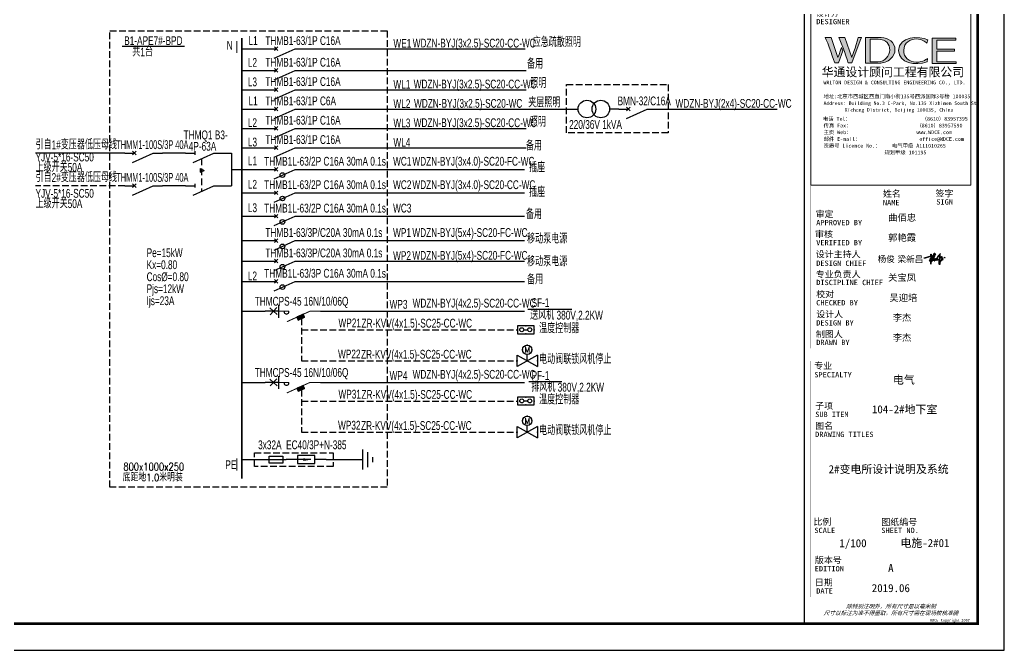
# Model space of a CAD drawing. Extents: x 115799 to 952918, y -190076 to 200966.
# Drawn here: x 359174 to 396078, y 158966 to 182620 of the extents above; entities that cross this region are included whole.
import ezdxf
from ezdxf.enums import TextEntityAlignment as Align
from ezdxf.xclip import XClip

# ---------------------------------------------------------------- set-up
doc = ezdxf.new("R2010")
doc.units = 0
doc.header["$LTSCALE"] = 1000
doc.header["$MEASUREMENT"] = 0
doc.header["$XCLIPFRAME"] = 0
for name, pattern in [('CONTINOUS', [0]), ('DASH', [0.35, 0.25, -0.1]), ('HIDDEN', [0.375, 0.25, -0.125])]:
    doc.linetypes.add(name, pattern=pattern)
for name, color, linetype in [('00-图签签名_10', 10, 'Continuous'), ('DOTLN', 2, 'Continuous'), ('DQ', 254, 'CONTINOUS'), ('ELEMENT', 3, 'Continuous'), ('EQUIP-动力', 80, 'Continuous'), ('SHEET_TEXT', 7, 'Continuous'), ('SIG_TEXT', 7, 'Continuous'), ('TEL_TEXT', 7, 'Continuous'), ('WIRE-照明', 1, 'Continuous'), ('建-图框', 254, 'Continuous')]:
    doc.layers.add(name, color=color, linetype=linetype)
doc.styles.add('_COMPLEX', font='ros.shx', dxfattribs={"width": 0.7, "bigfont": 'jd.shx'})
doc.styles.add('_TCH_LABEL', font='COMPLEX', dxfattribs={"bigfont": 'GBCBIG'})
doc.styles.add('_TEL_DIM', font='SIMPLEX.shx', dxfattribs={"width": 0.8, "height": 3.5, "bigfont": 'jd.shx'})
doc.styles.add('A0-建筑图签$0$hwxh', font='STXIHEI.TTF')
doc.styles.add('B', font='ros.shx', dxfattribs={"width": 0.8, "bigfont": 'jd.shx'})
doc.styles.add('DIM_FONT', font='SIMPLEX', dxfattribs={"width": 0.7, "bigfont": 'GBCBIG'})
doc.styles.add('JD', font='romans.shx', dxfattribs={"width": 0.8, "bigfont": 'jd.shx'})
doc.styles.get("Standard").update_dxf_attribs({"font": 'gbenor.shx', "bigfont": 'gbcbig.shx'})
doc.styles.add('华文细黑', font='STXIHEI.TTF', dxfattribs={"height": 10})
doc.styles.add('图签信息$0$hwxh', font='STXIHEI.TTF')
doc.styles.add('图签信息$0$华文细黑', font='STXIHEI.TTF', dxfattribs={"height": 10})
pattern_1 = [(45, (-849.99, -261.96), (-112.253, 112.253), [])]

# ---------------------------------------------------------------- blocks, each defined once
blk = doc.blocks.new('M_M8')
for p, q in [((-0.25, -0.2), (0, -0.75)), ((0.05, -0.25), (-0.05, -0.25))]:
    blk.add_line(p, q)
for points in [[(0, 0), (0, -0.25)], [(0, -0.75), (0, -1)]]:
    blk.add_lwpolyline(points)
at = {"style": 'DIM_FONT', "width": 0.8, "flags": 9}
blk.add_attdef('S', (0.25, -0.5), '', height=0.2, dxfattribs=at)
blk = doc.blocks.new('M_M19DXM')
for p, q in [((-0.25, -0.2), (0, -0.75)), ((-0.047, -0.203), (0.047, -0.297)), ((-0.047, -0.297), (0.047, -0.203))]:
    blk.add_line(p, q)
for points in [[(0, 0), (0, -0.25)], [(0, -0.75), (0, -1)]]:
    blk.add_lwpolyline(points)
blk.add_circle((-0.151, -0.417), 0.0615)
at = {"style": 'DIM_FONT', "width": 0.8, "flags": 9}
blk.add_attdef('S', (0.25, -0.5), '', height=0.2, dxfattribs=at)
blk = doc.blocks.new('M_M7')
for p, q in [((-0.25, -0.2), (0, -0.75)), ((-0.047, -0.297), (0.047, -0.203)), ((-0.047, -0.203), (0.047, -0.297))]:
    blk.add_line(p, q)
for points in [[(0, 0), (0, -0.25)], [(0, -0.75), (0, -1)]]:
    blk.add_lwpolyline(points)
at = {"width": 0.8, "flags": 9}
blk.add_attdef('S', (0.25, -0.5), '', height=0.2, dxfattribs=at)
blk = doc.blocks.new('M_M20')
blk.add_lwpolyline([(0, 0), (0, -0.167)])
for centre in [(0, -0.4), (0, -0.767)]:
    blk.add_circle(centre, 0.233)
at = {"width": 0.8, "flags": 9}
blk.add_attdef('S', (0.25, -0.5), '', height=0.2, dxfattribs=at)
blk = doc.blocks.new('$element$00000577')
at = {"const_width": 0.0233}
for points in [[(0, 0), (0, -0.25)], [(-0.25, -0.2), (0, -0.75), (0, -1)]]:
    blk.add_lwpolyline(points, dxfattribs=at)
blk.add_arc((-0.008, -0.192), 0.0589, 81.8699, 278.1301)
at = {"flags": 9}
blk.add_attdef('S', (0, 0), '', height=0.00000667, dxfattribs=at)
blk = doc.blocks.new('A$C06496FC3')
h = blk.add_hatch()
h.set_pattern_fill('ANSI31', color=256, scale=10, style=0)
h.set_pattern_definition([(45, (-201584.4355, -30791.5509), (-0.707106781, 0.707106781), [])])
h.paths.add_polyline_path([(-567, -212), (-614, -109), (-841, -212), (-794, -315)])
blk.add_lwpolyline([(-794, -315), (-567, -212), (-614, -109), (-841, -212)], close=True)
at = {"layer": 'DQ'}
for p, q in [((-1500, 0), (-1979, 0)), ((-1810, 115), (-1545, -119)), ((-1555, 133), (-1796, -124)), ((-1500, 225), (-1500, -234))]:
    blk.add_line(p, q, dxfattribs=at)
at = {"layer": 'ELEMENT', "xscale": 1500, "yscale": 1500, "zscale": 1500, "rotation": 90}
blk.add_blockref('$element$00000577', (-1500, 0), dxfattribs=at)
blk = doc.blocks.new('$equip$00001319')
for p, q in [((0.625, 0.292), (-0.625, 0.292)), ((-0.625, 0.292), (-0.625, -0.292)), ((-0.15, 0.008), (0.15, 0.008)), ((0.625, -0.292), (0.625, 0.292)), ((-0.625, -0.292), (0.625, -0.292))]:
    blk.add_line(p, q)
for centre in [(-0.3, 0.008), (0.3, 0.008)]:
    blk.add_circle(centre, 0.15)
for p in [(-0.625, 0), (0, 0.292), (0.625, 0), (0, -0.292)]:
    blk.add_point(p)
at = {"style": '_TCH_LABEL', "flags": 9}
blk.add_attdef('A', (0, 0.008), '', height=0.00002, dxfattribs=at)
blk = doc.blocks.new('M_M24')
for p, q in [((-0.25, -0.375), (0.25, -0.375)), ((-0.1875, -0.5), (0.1875, -0.5)), ((-0.0625, -0.625), (0.0625, -0.625))]:
    blk.add_line(p, q)
blk.add_lwpolyline([(0, 0), (0, -0.375)])
at = {"width": 0.8, "flags": 9}
blk.add_attdef('S', (0.25, -0.5), '', height=0.2, dxfattribs=at)
blk = doc.blocks.new('M_M17')
for p, q in [((-0.1, -0.717), (-0.1, -0.283)), ((-0.1, -0.283), (0.1, -0.283)), ((0, -0.383), (0, -0.717)), ((0.1, -0.283), (0.1, -0.717)), ((0.1, -0.717), (-0.1, -0.717))]:
    blk.add_line(p, q)
for points in [[(0, 0), (0, -0.283)], [(0, -0.717), (0, -1)]]:
    blk.add_lwpolyline(points)
for points in [[(-0.033, -0.567), (0.033, -0.567), (0, -0.367), (0.033, -0.567)], [(0.033, -0.567), (0, -0.367), (-0.033, -0.567), (0.033, -0.567)], [(0, -0.367), (-0.033, -0.567), (0.033, -0.567), (0, -0.367)]]:
    blk.add_solid(points)
at = {"width": 0.8, "flags": 9}
blk.add_attdef('S', (0.25, -0.5), '', height=0.2, dxfattribs=at)
blk = doc.blocks.new('$equip$00002601')
for p, q in [((-0.55, -0.9), (-0.55, -0.3)), ((-0.55, -0.3), (0.55, -0.9)), ((0.55, -0.3), (-0.55, -0.9)), ((0, -0.6), (0, -0.25)), ((0.55, -0.3), (0.55, -0.9))]:
    blk.add_line(p, q)
blk.add_circle((0, 0), 0.25)
for p in [(-0.25, 0), (0, 0.25), (0.25, 0), (-0.55, -0.6), (0.55, -0.6)]:
    blk.add_point(p)
at = {"color": 7, "style": '_TEL_DIM'}
blk.add_attdef('$TEXT$', text='', height=0.3, dxfattribs=at).set_placement((0, 0), align=Align.MIDDLE_CENTER)
at = {"color": 7, "style": '_TEL_DIM', "flags": 1}
blk.add_attdef('A', text='', height=0.00002, dxfattribs=at).set_placement((0, 0), align=Align.MIDDLE_CENTER)
blk = doc.blocks.new('图签信息$0$WDCE Copyright200X')
at = {"const_width": 0.016}
blk.add_lwpolyline([(-10.6, 1.26, 1), (-11.4, 1.26, 1)], format="xyb", close=True, dxfattribs=at)
at = {"style": '图签信息$0$华文细黑'}
for s, p in [('WDCE ', (-11.46, 0.5)), ('     Copyright ', (-3.51, 0.5))]:
    blk.add_text(s, height=1, dxfattribs=at).set_placement(p, align=Align.BOTTOM_RIGHT)
blk.add_text('c', height=0.6, dxfattribs=at).set_placement((-11.04, 1.35), align=Align.MIDDLE_CENTER)
blk.add_attdef('200X', text='', height=1, dxfattribs=at).set_placement((-0.45, 0.5), align=Align.BOTTOM_RIGHT)
blk = doc.blocks.new('图签信息$0$logo2')
h = blk.add_hatch(color=7)
h.paths.add_polyline_path([(19.02, -7.36), (15.84, -7.36), (15.84, -3.97), (18.97, -3.97), (18.97, -4.24), (16.46, -4.24), (16.46, -5.45), (18.81, -5.45), (18.81, -5.69), (16.47, -5.69), (16.47, -7.12), (19.02, -7.12)])
edge = h.paths.add_edge_path()
edge.add_spline(control_points=[(15.26, -4.21), (15.26, -4.21), (15.13, -4.65), (15.13, -4.65), (15.13, -4.65), (14.62, -4.1), (13.73, -4.1), (13.04, -4.1), (12.07, -4.54), (12.08, -5.62), (12.08, -6.49), (12.77, -7.16), (13.73, -7.17), (14.66, -7.17), (15.23, -6.68), (15.23, -6.68), (15.23, -6.68), (15.16, -7.11), (15.16, -7.11), (13.63, -7.7), (11.42, -7.29), (11.41, -5.64), (11.4, -3.72), (14.16, -3.66), (15.26, -4.21)], knot_values=[0, 0, 0, 0, 1, 1, 1, 2, 2, 2, 3, 3, 3, 4, 4, 4, 5, 5, 5, 6, 6, 6, 7, 7, 7, 8, 8, 8, 8], degree=3, periodic=0)
edge = h.paths.add_edge_path(flags=16)
edge.add_spline(control_points=[(10.23, -5.57), (10.23, -5.16), (10.12, -4.83), (9.9, -4.58), (9.63, -4.27), (9.23, -4.12), (8.69, -4.12), (8.69, -4.12), (7.64, -4.12), (7.64, -4.12), (7.64, -4.12), (7.64, -7.1), (7.64, -7.1), (7.64, -7.1), (8.66, -7.1), (8.66, -7.1), (9.13, -7.1), (9.52, -6.93), (9.82, -6.6), (10.09, -6.31), (10.23, -5.96), (10.23, -5.57)], knot_values=[0, 0, 0, 0, 1, 1, 1, 2, 2, 2, 3, 3, 3, 4, 4, 4, 5, 5, 5, 6, 6, 6, 7, 7, 7, 7], degree=3, periodic=0)
edge = h.paths.add_edge_path()
edge.add_spline(control_points=[(10.92, -5.51), (10.92, -5.96), (10.72, -6.37), (10.34, -6.72), (9.92, -7.1), (9.41, -7.29), (8.82, -7.29), (8.82, -7.29), (7.03, -7.29), (7.03, -7.29), (7.03, -7.29), (7.03, -3.92), (7.03, -3.92), (7.03, -3.92), (9.1, -3.92), (9.1, -3.92), (9.59, -3.92), (10.01, -4.06), (10.36, -4.34), (10.73, -4.64), (10.92, -5.03), (10.92, -5.51)], knot_values=[0, 0, 0, 0, 1, 1, 1, 2, 2, 2, 3, 3, 3, 4, 4, 4, 5, 5, 5, 6, 6, 6, 7, 7, 7, 7], degree=3, periodic=0)
at = {"lineweight": 0}
blk.add_lwpolyline([(19.02, -7.36), (15.84, -7.36), (15.84, -3.97), (18.97, -3.97), (18.97, -4.24), (16.46, -4.24), (16.46, -5.45), (18.81, -5.45), (18.81, -5.69), (16.47, -5.69), (16.47, -7.12), (19.02, -7.12), (19.02, -7.36)], dxfattribs=at)
for points, knots in [([(15.26, -4.21), (15.26, -4.21), (15.13, -4.65), (15.13, -4.65), (15.13, -4.65), (14.62, -4.1), (13.73, -4.1), (13.04, -4.1), (12.07, -4.54), (12.08, -5.62), (12.08, -6.49), (12.77, -7.16), (13.73, -7.17), (14.66, -7.17), (15.23, -6.68), (15.23, -6.68), (15.23, -6.68), (15.16, -7.11), (15.16, -7.11), (13.63, -7.7), (11.42, -7.29), (11.41, -5.64), (11.4, -3.72), (14.16, -3.66), (15.26, -4.21)], [0, 0, 0, 0, 1, 1, 1, 2, 2, 2, 3, 3, 3, 4, 4, 4, 5, 5, 5, 6, 6, 6, 7, 7, 7, 8, 8, 8, 8]), ([(10.92, -5.51), (10.92, -5.96), (10.72, -6.37), (10.34, -6.72), (9.92, -7.1), (9.41, -7.29), (8.82, -7.29), (8.82, -7.29), (7.03, -7.29), (7.03, -7.29), (7.03, -7.29), (7.03, -3.92), (7.03, -3.92), (7.03, -3.92), (9.1, -3.92), (9.1, -3.92), (9.59, -3.92), (10.01, -4.06), (10.36, -4.34), (10.73, -4.64), (10.92, -5.03), (10.92, -5.51)], [0, 0, 0, 0, 1, 1, 1, 2, 2, 2, 3, 3, 3, 4, 4, 4, 5, 5, 5, 6, 6, 6, 7, 7, 7, 7]), ([(10.23, -5.57), (10.23, -5.16), (10.12, -4.83), (9.9, -4.58), (9.63, -4.27), (9.23, -4.12), (8.69, -4.12), (8.69, -4.12), (7.64, -4.12), (7.64, -4.12), (7.64, -4.12), (7.64, -7.1), (7.64, -7.1), (7.64, -7.1), (8.66, -7.1), (8.66, -7.1), (9.13, -7.1), (9.52, -6.93), (9.82, -6.6), (10.09, -6.31), (10.23, -5.96), (10.23, -5.57)], [0, 0, 0, 0, 1, 1, 1, 2, 2, 2, 3, 3, 3, 4, 4, 4, 5, 5, 5, 6, 6, 6, 7, 7, 7, 7])]:
    blk.add_open_spline(points, degree=3, knots=knots, dxfattribs=at)
blk = doc.blocks.new('图签信息$0$logo1')
h = blk.add_hatch(color=8)
edge = h.paths.add_edge_path()
edge.add_spline(control_points=[(3.86, -5.21), (3.63, -5.88), (3.39, -6.56), (3.39, -6.56), (3.39, -6.56), (2.5, -3.91), (2.5, -3.91), (2.5, -3.91), (1.8, -3.91), (1.69, -3.91), (2.02, -4.39), (2.95, -7.27), (2.95, -7.27), (2.95, -7.27), (3.44, -7.27), (3.44, -7.27), (3.44, -7.27), (4.03, -5.66), (4.03, -5.66), (4.03, -5.66), (3.86, -5.21), (3.86, -5.21)], knot_values=[0, 0, 0, 0, 1, 1, 1, 2, 2, 2, 3, 3, 3, 4, 4, 4, 5, 5, 5, 6, 6, 6, 7, 7, 7, 7], degree=3, periodic=0)
h = blk.add_hatch(color=7)
edge = h.paths.add_edge_path()
edge.add_spline(control_points=[(6.04, -3.91), (6.09, -4.1), (5.2, -6.56), (5.2, -6.56), (5.2, -6.56), (4.3, -3.91), (4.3, -3.91), (4.3, -3.91), (3.6, -3.91), (3.49, -3.91), (3.82, -4.39), (4.75, -7.27), (4.75, -7.27), (4.75, -7.27), (5.24, -7.27), (5.24, -7.27), (5.24, -7.27), (6.33, -4.3), (6.33, -4.3), (6.33, -4.3), (6.48, -3.91), (6.48, -3.91), (6.48, -3.91), (6.21, -3.91), (6.04, -3.91)], knot_values=[0, 0, 0, 0, 1, 1, 1, 2, 2, 2, 3, 3, 3, 4, 4, 4, 5, 5, 5, 6, 6, 6, 7, 7, 7, 8, 8, 8, 8], degree=3, periodic=0)
at = {"color": 8, "lineweight": 0}
blk.add_open_spline([(3.86, -5.21), (3.63, -5.88), (3.39, -6.56), (3.39, -6.56), (3.39, -6.56), (2.5, -3.91), (2.5, -3.91), (2.5, -3.91), (1.8, -3.91), (1.69, -3.91), (2.02, -4.39), (2.95, -7.27), (2.95, -7.27), (2.95, -7.27), (3.44, -7.27), (3.44, -7.27), (3.44, -7.27), (4.03, -5.66), (4.03, -5.66), (4.03, -5.66), (3.86, -5.21), (3.86, -5.21)], degree=3, knots=[0, 0, 0, 0, 1, 1, 1, 2, 2, 2, 3, 3, 3, 4, 4, 4, 5, 5, 5, 6, 6, 6, 7, 7, 7, 7], dxfattribs=at)
at = {"lineweight": 0}
blk.add_open_spline([(6.04, -3.91), (6.09, -4.1), (5.2, -6.56), (5.2, -6.56), (5.2, -6.56), (4.3, -3.91), (4.3, -3.91), (4.3, -3.91), (3.6, -3.91), (3.49, -3.91), (3.82, -4.39), (4.75, -7.27), (4.75, -7.27), (4.75, -7.27), (5.24, -7.27), (5.24, -7.27), (5.24, -7.27), (6.33, -4.3), (6.33, -4.3), (6.33, -4.3), (6.48, -3.91), (6.48, -3.91), (6.48, -3.91), (6.21, -3.91), (6.04, -3.91)], degree=3, knots=[0, 0, 0, 0, 1, 1, 1, 2, 2, 2, 3, 3, 3, 4, 4, 4, 5, 5, 5, 6, 6, 6, 7, 7, 7, 8, 8, 8, 8], dxfattribs=at)
blk.add_blockref('图签信息$0$logo2', (0, 0))
blk = doc.blocks.new('图签信息$0$时间-logo')
at = {"layer": 'Defpoints', "lineweight": 0}
blk.add_lwpolyline([(0, -23.46), (-21.17, -23.46), (-21.17, 0), (0, 0), (0, -23.46)], dxfattribs=at)
blk.add_blockref('图签信息$0$logo1', (-20.97, 0))
at = {"style": '图签信息$0$hwxh'}
for s, height, p in [('华通设计顾问工程有限公司 ', 1.15, (-19.73, -9.05)), ('WALTON DESIGN & CONSULTING ENGINEERING CO., LTD.', 0.5, (-19.5, -10.1)), ('地址:北京市西城区西直门南小街135号西派国际3号楼 100035', 0.5, (-19.48, -11.94)), ('Address: Building No.3 C-Park, No.135 Xizhimen South Street, ', 0.47, (-19.48, -12.83)), ('Xicheng District, Beijing 100035, China ', 0.47, (-16.69, -13.72)), ('电话 Tel：                        （8610）83957395 ', 0.5, (-19.56, -14.91)), ('传真 Fax：                      （8610）83957590 ', 0.5, (-19.48, -15.8)), ('主页 Web：                      www.WDCE.com ', 0.5, (-19.48, -16.69)), ('资质号 Licence No.：    电气甲级 A111010265 ', 0.5, (-19.48, -18.47)), ('邮件 E-mail：                    office@WDCE.com ', 0.5, (-19.48, -17.58)), ('   规划甲级 101195', 0.5, (-12.6, -19.36))]:
    blk.add_text(s, height=height, dxfattribs=at).set_placement(p)
blk = doc.blocks.new('图签信息')
at = {"const_width": 0.5}
for points in [[(-65, 574), (-65, 500.5), (0, 500.5), (0, 574)], [(-65, 0), (0, 0), (0, 500.5), (-65, 500.5)]]:
    blk.add_lwpolyline(points, close=True, dxfattribs=at)
at = {"const_width": 0.05}
for points in [[(-65, 566.5), (0, 566.5)], [(-39.14, 566.5), (-39.14, 500.5)], [(-19.1, 566.5), (-19.1, 500.5)], [(-65, 560.5), (0, 560.5)], [(-65, 554.5), (0, 554.5)], [(-65, 548.5), (0, 548.5)], [(-65, 542.5), (0, 542.5)], [(-65, 536.5), (0, 536.5)], [(-65, 530.5), (0, 530.5)], [(-65, 524.5), (0, 524.5)], [(-65, 518.5), (0, 518.5)], [(-65, 512.5), (0, 512.5)], [(-65, 512.5), (0, 512.5)], [(-65, 506.5), (0, 506.5)], [(-65, 500.5), (0, 500.5)], [(-62.5, 450.87), (-2.5, 450.87)], [(-62.5, 440.87), (-2.5, 440.87)], [(-2.5, 407.85), (-2.5, 436.12), (-62.5, 436.12), (-62.5, 407.85)], [(-62.5, 407.85), (-2.5, 407.85)], [(-62.5, 404.92), (-62.5, 227.83)], [(-62.5, 404.92), (-2.5, 404.92)], [(-62.5, 227.83), (-2.5, 227.83), (-2.5, 404.92)], [(-57.5, 338.36), (-7.5, 338.36)], [(-57.5, 288.83), (-7.5, 288.83)], [(-57.5, 234.85), (-7.5, 234.85)], [(-62.5, 227.83), (-2.5, 227.83)], [(-62.5, 217.74), (-2.5, 217.74)], [(-62.5, 103.26), (-2.5, 103.26), (-2.5, 163.26), (-62.5, 163.26), (-62.5, 103.26)], [(-37.5, 163.26), (-37.5, 103.26)], [(-20, 163.26), (-20, 103.26)], [(-62.5, 155.76), (-2.5, 155.76)], [(-62.5, 148.26), (-2.5, 148.26)], [(-62.5, 140.76), (-2.5, 140.76)], [(-62.5, 133.26), (-2.5, 133.26)], [(-62.5, 125.76), (-2.5, 125.76)], [(-62.5, 118.26), (-2.5, 118.26)], [(-62.5, 110.76), (-2.5, 110.76)], [(-62.5, 98.5), (-2.5, 98.5), (-2.5, 10), (-62.5, 10), (-62.5, 98.5)], [(-62.5, 83.5), (-2.5, 83.5)], [(-62.5, 76), (-2.5, 76)], [(-62.5, 40), (-2.5, 40)], [(-37.5, 40), (-37.5, 26)], [(-62.5, 26), (-2.5, 26)], [(-62.5, 18), (-2.5, 18)]]:
    blk.add_lwpolyline(points, dxfattribs=at)
at = {"ltscale": 0.001, "xscale": 2.834689937531525, "yscale": 2.834689937531525, "zscale": 2.834689937531525}
blk.add_blockref('图签信息$0$时间-logo', (-2.5, 404.92), dxfattribs=at)
blk.add_blockref('图签信息$0$WDCE Copyright200X', (-2.5, 0)).add_auto_attribs({'200X': '2007'})
at = {"style": '图签信息$0$华文细黑'}
for s, height, p in [('会签栏', 2.4, (-32.5, 573)), ('COUNTERSIGN', 2, (-32.5, 569.6))]:
    blk.add_text(s, height=height, dxfattribs=at).set_placement(p, align=Align.TOP_CENTER)
for s, height, p in [('签字', 2.4, (-37.22, 564.63)), ('日期', 2.4, (-17.79, 564.58)), ('SIGN', 2, (-30.32, 563.88)), ('DATE', 2, (-10.96, 563.7)), ('总图', 2.4, (-63, 559.5)), ('电气', 2.4, (-63, 553.5)), ('结构', 2.4, (-63, 547.5)), ('给排水', 2.4, (-63, 541.5)), ('暖通', 2.4, (-63, 535.5)), ('电气', 2.4, (-63, 529.5)), ('景观', 2.4, (-63, 523.5)), ('室内', 2.4, (-63, 517.5)), ('方案', 2.4, (-63, 511.5)), ('绿色', 2.4, (-63, 505.5)), ('项目名称', 2.4, (-60.5, 498)), ('PROJECT NAME', 2, (-60.5, 494.08)), ('设计号', 2.4, (-60.54, 457.48)), ('PROJECT NO.', 2, (-60.5, 453.97)), ('阶段', 2.4, (-60.5, 447.47)), ('STAGE', 2, (-60.5, 443.97)), ('委托方', 2, (-60.9, 434.86)), ('CLIENT', 2, (-60.9, 431.86)), ('设计方', 2, (-60.5, 403.83)), ('DESIGNER', 2, (-60.5, 400.83)), ('索引', 2.4, (-60.5, 224.14)), ('KEY PLAN', 2, (-60.5, 220.74)), ('姓名', 2.4, (-35.5, 162.47)), ('签字', 2.4, (-15.81, 162.57)), ('NAME', 2, (-35.5, 158.96)), ('SIGN', 2, (-15.5, 159.2)), ('审定', 2.4, (-60.73, 154.81)), ('APPROVED BY', 2, (-60.5, 151.44)), ('审核', 2.4, (-60.95, 147.29)), ('VERIFIED BY', 2, (-60.5, 143.91)), ('设计主持人', 2.4, (-60.68, 139.76)), ('DESIGN CHIEF', 2, (-60.5, 136.19)), ('专业负责人', 2.4, (-60.67, 132.26)), ('DISCIPLINE CHIEF', 2, (-60.5, 128.98)), ('校对', 2.4, (-60.5, 124.76)), ('CHECKED BY', 2, (-60.5, 121.37)), ('设计人', 2.4, (-60.5, 117.26)), ('DESIGN BY', 2, (-60.5, 113.83)), ('制图人', 2.4, (-60.61, 109.76)), ('DRAWN BY', 2, (-60.5, 106.5)), ('专业', 2.4, (-61.23, 97.93)), ('SPECIALTY', 2, (-61.23, 94.38)), ('子项', 2.4, (-60.88, 82.92)), ('SUB ITEM', 2, (-60.88, 79.5)), ('图名', 2.4, (-60.91, 75.41)), ('DRAWING TITLES', 2, (-60.91, 72)), ('比例', 2.4, (-61.56, 39.42)), ('图纸编号', 2.4, (-36.1, 39.32)), ('SCALE', 2, (-61.19, 36)), ('SHEET NO.', 2, (-36.1, 36)), ('版本号', 2.4, (-61, 25.03)), ('EDITION', 2, (-61.06, 21.61)), ('日期', 2.4, (-61, 16.68)), ('DATE', 2, (-60.5, 13.26))]:
    blk.add_text(s, height=height, dxfattribs=at).set_placement(p, align=Align.TOP_LEFT)
for s, p in [('SITE PLAN', (-40.06, 557.7)), ('ARCHITECTURE', (-40.06, 552.7)), ('STRUCTURE', (-40.06, 546.7)), ('WATER', (-40.06, 540.7)), ('VENTILATION', (-40.06, 534.7)), ('ELECTRIC', (-40.14, 528.89)), ('LANDSCAPE', (-40.14, 522.89)), ('INTERIORS', (-40.14, 516.89)), ('PLAN', (-40.14, 510.89)), ('GREEN', (-40.14, 504.89))]:
    blk.add_text(s, height=1.5, dxfattribs=at).set_placement(p, align=Align.TOP_RIGHT)
at = {"color": 4, "style": '图签信息$0$华文细黑', "width": 0.75}
for s, p in [('通州区台湖镇104、109地块', (-32.5, 480.78)), ('F3其他类多功能用地项目', (-32.5, 470.91))]:
    blk.add_text(s, height=4.5, dxfattribs=at).set_placement(p, align=Align.CENTER)
at = {"color": 4, "style": '图签信息$0$华文细黑'}
for s, p in [('A', (-32.53, 19.4)), ('2019.06', (-32.53, 11.84))]:
    blk.add_text(s, height=3, dxfattribs=at).set_placement(p, align=Align.CENTER)
at = {"style": '图签信息$0$华文细黑', "oblique": 20}
for s, p in [('除特别注明外，所有尺寸是以毫米制', (-32.5, 6.5)), ('尺寸以标注为准不得量取，所有尺寸需在现场校核准确', (-32.5, 4))]:
    blk.add_text(s, height=1.5, dxfattribs=at).set_placement(p, align=Align.MIDDLE_CENTER)
at = {"color": 4, "ltscale": 0.001, "char_height": 3, "width": 58.4895, "style": '图签信息$0$华文细黑'}
for s, insert, attachment_point in [('通17-03', (-40.06, 455.51), 4), ('施工图', (-40.06, 445.51), 4), ('北京光谷科技园\\P开发建设有限公司', (-32.9, 419.71), 5)]:
    blk.add_mtext(s, dxfattribs=dict(at, insert=insert, attachment_point=attachment_point))
blk = doc.blocks.new('yangjun')
h = blk.add_hatch()
h.set_pattern_fill('ANSI31', color=256, scale=100)
h.set_pattern_definition(pattern_1)
h.paths.add_polyline_path([(2.68, 3.74), (2.63, 3.84), (2.57, 3.9), (2.46, 3.9), (2.4, 3.83), (1.99, 3.05), (1.76, 2.59), (1.4, 1.91), (1.39, 1.86), (1.41, 1.85), (1.48, 1.89), (1.97, 2.45), (2.76, 3.6), (3.41, 4.85), (3.92, 5.96), (3.98, 5.92), (2.76, 3.6), (2.31, 2.8), (1.79, 2.04), (1.6, 1.87), (1.42, 1.69), (1.25, 1.54), (1.16, 1.42), (1.11, 1.41), (1.08, 1.43), (1.06, 1.47), (1.14, 1.63), (1.38, 2.07), (1.69, 2.66), (2.11, 3.49), (2.31, 4.03), (2.38, 4.21), (2.47, 4.23), (2.56, 4.21), (2.63, 4.14), (2.68, 4.05), (2.69, 3.91)])
h = blk.add_hatch()
h.set_pattern_fill('ANSI31', color=256, scale=100)
h.set_pattern_definition(pattern_1)
h.paths.add_polyline_path([(3.92, 5.96), (3.9, 6.01), (3.9, 6.12), (3.95, 6.16), (4.06, 6.14), (4.35, 5.84), (4.54, 5.67), (4.69, 5.58), (4.7, 5.56), (4.7, 5.5), (4.57, 5.09), (4.13, 4.41), (3.58, 3.44), (2.82, 1.77), (2.81, 1.73), (2.84, 1.72), (2.97, 1.8), (3.3, 2), (3.78, 2.18), (4.24, 2.33), (4.77, 2.45), (5.33, 2.49), (5.93, 2.48), (6.21, 2.45), (6.39, 2.44), (6.58, 2.45), (6.63, 2.43), (6.63, 2.38), (6.62, 2.31), (6.52, 2.25), (6.24, 2.16), (5.86, 2.08), (5.49, 2.06), (5.14, 2.07), (4.9, 2.15), (4.77, 2.28), (4.89, 2.2), (5.02, 2.16), (5.27, 2.15), (5.54, 2.15), (5.77, 2.19), (6.02, 2.26), (6.09, 2.3), (6.12, 2.31), (6.06, 2.34), (5.77, 2.36), (5.42, 2.36), (4.76, 2.32), (4.38, 2.26), (3.76, 2.05), (3.39, 1.9), (2.97, 1.65), (2.8, 1.53), (2.65, 1.39), (2.54, 1.26), (2.48, 1.25), (2.46, 1.29), (2.49, 1.42), (2.71, 1.73), (2.76, 1.8), (3.53, 3.54), (4.46, 5.15), (4.55, 5.5), (3.98, 5.92)])
h = blk.add_hatch()
h.set_pattern_fill('ANSI31', color=256, scale=100)
h.set_pattern_definition(pattern_1)
h.paths.add_polyline_path([(7.6, 5.72), (7.34, 5.45), (7.13, 5.23), (6.93, 4.95), (6.95, 4.93), (7, 4.93), (7.07, 4.94), (7.18, 4.99), (7.21, 4.99), (7.27, 5), (7.32, 4.97), (7.34, 4.89), (7.28, 3.89), (7.21, 2.88), (7.09, 1.56), (7.05, 0.93), (7.07, 0.12), (7.09, -0.08), (7.12, -0.08), (7.17, -0.02), (7.31, 0.31), (7.55, 1.05), (7.69, 1.64), (7.55, 1), (7.36, 0.24), (7.18, -0.49), (7.11, -0.52), (7.03, -0.51), (6.98, -0.43), (6.96, -0.29), (6.91, 0.49), (6.93, 1.39), (7.06, 2.85), (7.17, 4.11), (7.21, 4.79), (7.22, 4.86), (7.2, 4.9), (7.15, 4.92), (7.1, 4.91), (7.02, 4.89), (6.88, 4.82), (6.74, 4.73), (6.7, 4.75), (6.86, 5.02), (7.12, 5.43), (7.41, 5.76), (7.52, 5.79), (7.58, 5.79)])
h = blk.add_hatch()
h.set_pattern_fill('ANSI31', color=256, scale=100)
h.set_pattern_definition(pattern_1)
h.paths.add_polyline_path([(-1.92, 3.39), (-1.86, 3.39), (-1.77, 3.4), (-1.64, 3.4), (-1.57, 3.39), (-1.37, 3.42), (-1.1, 3.49), (-0.87, 3.55), (-0.63, 3.6), (-0.33, 3.7), (0.06, 3.84), (0.37, 3.94), (0.73, 4.06), (1.15, 4.18), (1.53, 4.29), (1.94, 4.39), (2.19, 4.44), (2.56, 4.5), (2.78, 4.53), (2.82, 4.53), (2.87, 4.54), (2.92, 4.53), (2.95, 4.5), (2.96, 4.48), (2.95, 4.45), (2.92, 4.43), (2.91, 4.42), (2.88, 4.42), (2.83, 4.42), (2.7, 4.42), (2.55, 4.41), (2.4, 4.39), (2.28, 4.37), (2.04, 4.32), (1.86, 4.28), (1.43, 4.16), (1.05, 4.04), (0.61, 3.91), (0.06, 3.73), (-0.27, 3.61), (-0.54, 3.52), (-0.88, 3.42), (-1.14, 3.36), (-1.35, 3.32), (-1.59, 3.27), (-1.79, 3.25), (-1.84, 3.25), (-1.87, 3.26), (-1.9, 3.28), (-1.94, 3.35), (-1.94, 3.38), (-1.94, 3.39)])
h = blk.add_hatch()
h.set_pattern_fill('ANSI31', color=256, scale=100)
h.set_pattern_definition(pattern_1)
h.paths.add_polyline_path([(2, 5.42), (2.03, 5.51), (2.06, 5.55), (2.11, 5.56), (2.14, 5.52), (2.18, 5.47), (2.19, 5.42), (2.2, 4.82), (2.22, 4.09), (2.21, 3.26), (2.14, 1.67), (2.07, -0.14), (2.04, -0.24), (2, -0.26), (1.97, -0.24), (1.96, -0.21), (1.95, -0.15), (2.03, 2.03), (2.11, 3.25), (2.09, 4.33)])
h = blk.add_hatch()
h.set_pattern_fill('ANSI31', color=256, scale=100)
h.set_pattern_definition(pattern_1)
h.paths.add_polyline_path([(2.8, 4.53), (2.62, 4.56), (2.49, 4.58), (2.35, 4.62), (2.22, 4.7), (2.1, 4.86), (2.04, 4.94), (2, 5.17), (2, 5.42), (1.99, 5.21), (1.98, 5.12), (2.02, 4.84), (2.06, 4.75), (2.18, 4.61), (2.34, 4.51), (2.56, 4.46)])
h = blk.add_hatch()
h.set_pattern_fill('ANSI31', color=256, scale=100)
h.set_pattern_definition(pattern_1)
h.paths.add_polyline_path([(4.77, 2.28), (4.61, 2.57), (4.39, 2.89), (4.21, 3.09), (4.17, 3.1), (4.16, 3.05), (4.06, 2.78), (4.02, 2.57), (3.99, 2.31), (3.98, 1.92), (3.99, 1.73), (4.03, 1.64), (4.05, 1.59), (4.11, 1.57), (4.15, 1.59), (4.19, 1.63), (4.57, 2.29), (4.38, 2.03), (4.23, 1.83), (4.13, 1.78), (4.1, 1.82), (4.11, 2.17), (4.15, 2.58), (4.23, 2.81), (4.28, 2.83), (4.38, 2.81), (4.55, 2.59)])
h = blk.add_hatch()
h.set_pattern_fill('ANSI31', color=256, scale=100)
h.set_pattern_definition(pattern_1)
h.paths.add_polyline_path([(4.63, 2.42), (4.76, 2.67), (4.91, 2.84), (4.94, 2.83), (4.96, 2.81), (4.96, 2.65), (4.93, 2.46), (4.86, 2.1), (4.85, 2.03), (4.85, 1.96), (4.87, 1.94), (4.91, 1.93), (4.98, 1.96), (5.06, 2.05), (5.16, 2.23), (5.73, 3.16), (6.18, 3.93), (5.64, 3.17), (5.15, 2.48), (5.06, 2.38), (5.05, 2.41), (5.08, 2.57), (5.1, 2.71), (5.09, 2.96), (5.06, 3.1), (5, 3.11), (4.95, 3.06), (4.75, 2.71)])
h = blk.add_hatch()
h.set_pattern_fill('ANSI31', color=256, scale=100)
h.set_pattern_definition(pattern_1)
h.paths.add_polyline_path([(6.18, 3.93), (6.74, 4.73), (6.7, 4.75)])
h = blk.add_hatch()
h.set_pattern_fill('ANSI31', color=256, scale=100)
h.set_pattern_definition(pattern_1)
h.paths.add_polyline_path([(8.21, 4.23), (8.31, 4.21), (8.37, 4.13), (8.41, 3.91), (8.46, 3.71), (8.62, 3.39), (8.92, 3.03), (9.05, 2.92), (9.08, 2.89), (9.09, 2.86), (9.08, 2.8), (8.89, 2.41), (8.65, 2.08), (8.31, 1.73), (8.17, 1.62), (8.11, 1.61), (8.05, 1.63), (8, 1.67), (7.97, 1.77), (8.03, 1.87), (8.06, 1.98), (8.06, 1.86), (8.1, 1.82), (8.13, 1.82), (8.53, 2.2), (8.78, 2.53), (8.91, 2.77), (8.9, 2.82), (8.87, 2.86), (8.53, 3.27), (8.38, 3.54), (8.25, 3.93), (8.19, 4.06), (8.17, 4.12), (8.18, 4.2)])
h = blk.add_hatch()
h.set_pattern_fill('ANSI31', color=256, scale=100)
h.set_pattern_definition(pattern_1)
h.paths.add_polyline_path([(8.27, 3.85), (8.18, 3.64), (8.09, 3.28), (8.18, 3.52), (8.3, 3.76)])
h = blk.add_hatch()
h.set_pattern_fill('ANSI31', color=256, scale=100)
h.set_pattern_definition(pattern_1)
h.paths.add_polyline_path([(8.17, 2.59), (8.4, 2.57), (8.54, 2.55), (8.75, 2.54), (8.94, 2.51), (9.08, 2.41), (9.22, 2.3), (9.21, 2.29), (9.1, 2.3), (8.95, 2.35), (8.59, 2.4), (8.32, 2.4), (8.21, 2.39), (8.18, 2.37), (8.13, 2.32), (8.15, 2.39), (8.16, 2.45), (8.13, 2.52), (8.13, 2.56), (8.16, 2.58)])
h = blk.add_hatch()
h.set_pattern_fill('ANSI31', color=256, scale=100)
h.set_pattern_definition(pattern_1)
h.paths.add_polyline_path([(9.93, 3.65), (10.03, 3.7), (10.14, 3.67), (10.19, 3.58), (10.35, 3.43), (10.28, 3.41), (10.14, 3.45), (9.97, 3.48), (9.91, 3.54)])
for points in [[(2.68, 3.74), (2.63, 3.84), (2.57, 3.9), (2.46, 3.9), (2.4, 3.83), (1.99, 3.05), (1.76, 2.59), (1.4, 1.91), (1.39, 1.86), (1.41, 1.85), (1.48, 1.89), (1.97, 2.45), (2.76, 3.6), (3.41, 4.85), (3.92, 5.96), (3.98, 5.92), (2.76, 3.6), (2.31, 2.8), (1.79, 2.04), (1.6, 1.87), (1.42, 1.69), (1.25, 1.54), (1.16, 1.42), (1.11, 1.41), (1.08, 1.43), (1.06, 1.47), (1.14, 1.63), (1.38, 2.07), (1.69, 2.66), (2.11, 3.49), (2.31, 4.03), (2.38, 4.21), (2.47, 4.23), (2.56, 4.21), (2.63, 4.14), (2.68, 4.05), (2.69, 3.91), (2.68, 3.74)], [(3.92, 5.96), (3.9, 6.01), (3.9, 6.12), (3.95, 6.16), (4.06, 6.14), (4.35, 5.84), (4.54, 5.67), (4.69, 5.58), (4.7, 5.56), (4.7, 5.5), (4.57, 5.09), (4.13, 4.41), (3.58, 3.44), (2.82, 1.77), (2.81, 1.73), (2.84, 1.72), (2.97, 1.8), (3.3, 2), (3.78, 2.18), (4.24, 2.33), (4.77, 2.45), (5.33, 2.49), (5.93, 2.48), (6.21, 2.45), (6.39, 2.44), (6.58, 2.45), (6.63, 2.43), (6.63, 2.38), (6.62, 2.31), (6.52, 2.25), (6.24, 2.16), (5.86, 2.08), (5.49, 2.06), (5.14, 2.07), (4.9, 2.15), (4.77, 2.28), (4.89, 2.2), (5.02, 2.16), (5.27, 2.15), (5.54, 2.15), (5.77, 2.19), (6.02, 2.26), (6.09, 2.3), (6.12, 2.31), (6.06, 2.34), (5.77, 2.36), (5.42, 2.36), (4.76, 2.32), (4.38, 2.26), (3.76, 2.05), (3.39, 1.9), (2.97, 1.65), (2.8, 1.53), (2.65, 1.39), (2.54, 1.26), (2.48, 1.25), (2.46, 1.29), (2.49, 1.42), (2.71, 1.73), (2.76, 1.8), (3.53, 3.54), (4.46, 5.15), (4.55, 5.5), (3.98, 5.92), (3.92, 5.96)], [(7.6, 5.72), (7.34, 5.45), (7.13, 5.23), (6.93, 4.95), (6.95, 4.93), (7, 4.93), (7.07, 4.94), (7.18, 4.99), (7.21, 4.99), (7.27, 5), (7.32, 4.97), (7.34, 4.89), (7.28, 3.89), (7.21, 2.88), (7.09, 1.56), (7.05, 0.93), (7.07, 0.12), (7.09, -0.08), (7.12, -0.08), (7.17, -0.02), (7.31, 0.31), (7.55, 1.05), (7.69, 1.64), (7.55, 1), (7.36, 0.24), (7.18, -0.49), (7.11, -0.52), (7.03, -0.51), (6.98, -0.43), (6.96, -0.29), (6.91, 0.49), (6.93, 1.39), (7.06, 2.85), (7.17, 4.11), (7.21, 4.79), (7.22, 4.86), (7.2, 4.9), (7.15, 4.92), (7.1, 4.91), (7.02, 4.89), (6.88, 4.82), (6.74, 4.73), (6.7, 4.75), (6.86, 5.02), (7.12, 5.43), (7.41, 5.76), (7.52, 5.79), (7.58, 5.79), (7.6, 5.72)], [(-1.92, 3.39), (-1.86, 3.39), (-1.77, 3.4), (-1.64, 3.4), (-1.57, 3.39), (-1.37, 3.42), (-1.1, 3.49), (-0.87, 3.55), (-0.63, 3.6), (-0.33, 3.7), (0.06, 3.84), (0.37, 3.94), (0.73, 4.06), (1.15, 4.18), (1.53, 4.29), (1.94, 4.39), (2.19, 4.44), (2.56, 4.5), (2.78, 4.53), (2.82, 4.53), (2.87, 4.54), (2.92, 4.53), (2.95, 4.5), (2.96, 4.48), (2.95, 4.45), (2.92, 4.43), (2.91, 4.42), (2.88, 4.42), (2.83, 4.42), (2.7, 4.42), (2.55, 4.41), (2.4, 4.39), (2.28, 4.37), (2.04, 4.32), (1.86, 4.28), (1.43, 4.16), (1.05, 4.04), (0.61, 3.91), (0.06, 3.73), (-0.27, 3.61), (-0.54, 3.52), (-0.88, 3.42), (-1.14, 3.36), (-1.35, 3.32), (-1.59, 3.27), (-1.79, 3.25), (-1.84, 3.25), (-1.87, 3.26), (-1.9, 3.28), (-1.94, 3.35), (-1.94, 3.38), (-1.94, 3.39), (-1.92, 3.39)], [(2, 5.42), (2.03, 5.51), (2.06, 5.55), (2.11, 5.56), (2.14, 5.52), (2.18, 5.47), (2.19, 5.42), (2.2, 4.82), (2.22, 4.09), (2.21, 3.26), (2.14, 1.67), (2.07, -0.14), (2.04, -0.24), (2, -0.26), (1.97, -0.24), (1.96, -0.21), (1.95, -0.15), (2.03, 2.03), (2.11, 3.25), (2.09, 4.33), (2, 5.42)], [(2.8, 4.53), (2.62, 4.56), (2.49, 4.58), (2.35, 4.62), (2.22, 4.7), (2.1, 4.86), (2.04, 4.94), (2, 5.17), (2, 5.42), (1.99, 5.21), (1.98, 5.12), (2.02, 4.84), (2.06, 4.75), (2.18, 4.61), (2.34, 4.51), (2.56, 4.46), (2.8, 4.53)], [(4.77, 2.28), (4.61, 2.57), (4.39, 2.89), (4.21, 3.09), (4.17, 3.1), (4.16, 3.05), (4.06, 2.78), (4.02, 2.57), (3.99, 2.31), (3.98, 1.92), (3.99, 1.73), (4.03, 1.64), (4.05, 1.59), (4.11, 1.57), (4.15, 1.59), (4.19, 1.63), (4.57, 2.29), (4.38, 2.03), (4.23, 1.83), (4.13, 1.78), (4.1, 1.82), (4.11, 2.17), (4.15, 2.58), (4.23, 2.81), (4.28, 2.83), (4.38, 2.81), (4.55, 2.59), (4.77, 2.28)], [(4.63, 2.42), (4.76, 2.67), (4.91, 2.84), (4.94, 2.83), (4.96, 2.81), (4.96, 2.65), (4.93, 2.46), (4.86, 2.1), (4.85, 2.03), (4.85, 1.96), (4.87, 1.94), (4.91, 1.93), (4.98, 1.96), (5.06, 2.05), (5.16, 2.23), (5.73, 3.16), (6.18, 3.93), (5.64, 3.17), (5.15, 2.48), (5.06, 2.38), (5.05, 2.41), (5.08, 2.57), (5.1, 2.71), (5.09, 2.96), (5.06, 3.1), (5, 3.11), (4.95, 3.06), (4.75, 2.71), (4.63, 2.42)], [(6.18, 3.93), (6.74, 4.73), (6.7, 4.75), (6.18, 3.93)], [(8.21, 4.23), (8.31, 4.21), (8.37, 4.13), (8.41, 3.91), (8.46, 3.71), (8.62, 3.39), (8.92, 3.03), (9.05, 2.92), (9.08, 2.89), (9.09, 2.86), (9.08, 2.8), (8.89, 2.41), (8.65, 2.08), (8.31, 1.73), (8.17, 1.62), (8.11, 1.61), (8.05, 1.63), (8, 1.67), (7.97, 1.77), (8.03, 1.87), (8.06, 1.98), (8.06, 1.86), (8.1, 1.82), (8.13, 1.82), (8.53, 2.2), (8.78, 2.53), (8.91, 2.77), (8.9, 2.82), (8.87, 2.86), (8.53, 3.27), (8.38, 3.54), (8.25, 3.93), (8.19, 4.06), (8.17, 4.12), (8.18, 4.2), (8.21, 4.23)], [(8.27, 3.85), (8.18, 3.64), (8.09, 3.28), (8.18, 3.52), (8.3, 3.76), (8.27, 3.85)], [(8.17, 2.59), (8.4, 2.57), (8.54, 2.55), (8.75, 2.54), (8.94, 2.51), (9.08, 2.41), (9.22, 2.3), (9.21, 2.29), (9.1, 2.3), (8.95, 2.35), (8.59, 2.4), (8.32, 2.4), (8.21, 2.39), (8.18, 2.37), (8.13, 2.32), (8.15, 2.39), (8.16, 2.45), (8.13, 2.52), (8.13, 2.56), (8.16, 2.58), (8.17, 2.59)], [(9.93, 3.65), (10.03, 3.7), (10.14, 3.67), (10.19, 3.58), (10.35, 3.43), (10.28, 3.41), (10.14, 3.45), (9.97, 3.48), (9.91, 3.54), (9.93, 3.65)]]:
    blk.add_lwpolyline(points)

msp = doc.modelspace()

# ---------------------------------------------------------------- linework, layer by layer
msp.add_line((363019, 181628.2), (365349, 181628.2))
at = {"ltscale": 0.001, "const_width": 50}
msp.add_lwpolyline([(388578.5, 199965.5), (395078.5, 199965.5), (395078.5, 159965.5), (388578.5, 159965.5)], close=True, dxfattribs=at)
at = {"layer": 'DOTLN', "linetype": 'DASH'}
for points in [[(372945, 165083.4), (362551, 165083.4), (362551, 182199.9), (372945, 182199.9)], [(379669.9, 180194.1), (383479.2, 180194.1), (383479.2, 178381.7), (379669.9, 178381.7)], [(367970.9, 166374.4), (370918, 166374.4), (370918, 165864.8), (367970.9, 165864.8)]]:
    msp.add_lwpolyline(points, close=True, dxfattribs=at)
at = {"layer": 'DQ', "linetype": 'DASH'}
for p, q in [((369733.6, 171408.3), (369733.6, 169821)), ((369733.6, 170986.8), (377830, 170986.8)), ((369733.6, 169821), (377814, 169821)), ((369733.6, 168736.7), (369733.6, 167149.4)), ((369733.6, 168315.1), (377830, 168315.1)), ((369733.6, 167149.4), (377814, 167149.4))]:
    msp.add_line(p, q, dxfattribs=at)
at = {"layer": 'ELEMENT'}
msp.add_lwpolyline([(368527.5, 165989.6), (368527.5, 166249.6), (369037.5, 166249.6), (369037.5, 165989.6)], close=True, dxfattribs=at)
at = {"layer": 'TEL_TEXT', "ltscale": 2}
for p, q in [((378220.3, 171755.4), (379866.1, 171755.4)), ((378254.4, 169045.2), (379488.8, 169045.2))]:
    msp.add_line(p, q, dxfattribs=at)
at = {"layer": 'WIRE-照明'}
for p, q in [((367498.9, 181530.1), (368431.7, 181530.1)), ((369849.2, 181530.1), (378118.4, 181530.1)), ((367498.9, 180718.6), (368431.7, 180718.6)), ((369836.9, 180718.6), (378155.1, 180718.6)), ((367498.9, 179993.4), (368431.7, 179993.4)), ((369836.9, 179993.4), (378155.1, 179993.4)), ((367498.9, 179268.2), (368431.7, 179268.2)), ((369836.9, 179268.2), (370593.6, 179268.2)), ((370593.6, 179268.2), (379491.8, 179268.2)), ((378011.4, 179268.2), (380104.6, 179268.2)), ((381635.1, 179268.2), (381285.9, 179268.2)), ((382875.4, 179268.2), (387559, 179268.2)), ((367498.9, 178543), (368431.7, 178543)), ((369836.9, 178543), (378155.1, 178543)), ((363114.1, 177618.4), (359768.3, 177618.4)), ((365386.6, 177618.4), (364531.6, 177618.4)), ((366767.3, 177618.4), (367107.8, 177618.4)), ((367107.8, 177618.4), (367107.8, 176390.7)), ((367498.9, 177817.8), (368431.7, 177817.8)), ((369836.9, 177817.8), (378155.1, 177817.8)), ((365935.6, 177038), (365935.6, 176898.8)), ((365935.6, 177038), (366086.4, 176968.4)), ((365935.6, 176898.8), (366086.4, 176968.4)), ((367107.8, 177004.6), (367498.9, 177004.6)), ((367498.9, 177004.6), (368431.7, 177004.6)), ((369849.2, 177004.6), (378093.9, 177004.6)), ((365386.6, 176390.7), (364531.6, 176390.7)), ((366764.2, 176390.7), (367107.8, 176390.7)), ((367498.9, 176126.3), (368431.7, 176126.3)), ((369849.2, 176126.3), (378093.9, 176126.3)), ((367498.9, 175248.1), (368431.7, 175248.1)), ((369849.2, 175248.1), (378093.9, 175248.1)), ((367498.9, 174331), (368431.7, 174331)), ((369849.2, 174331), (378093.9, 174331)), ((367498.9, 173566.7), (368431.7, 173566.7)), ((369849.2, 173566.7), (378093.9, 173566.7)), ((367498.9, 172802.3), (368431.7, 172802.3)), ((369849.2, 172802.3), (378093.9, 172802.3)), ((367498.9, 171684.9), (368370.5, 171684.9)), ((370448.1, 171684.9), (378093.9, 171684.9)), ((367498.9, 169013.3), (368370.5, 169013.3)), ((370448.1, 169013.3), (378093.9, 169013.3)), ((367498.9, 166119.5), (369159.9, 166119.6)), ((370659.9, 166119.6), (371473, 166119.6))]:
    msp.add_line(p, q, dxfattribs=at)
at = {"layer": 'WIRE-照明', "linetype": 'HIDDEN'}
msp.add_line((365994, 177411.2), (365994, 176183.5), dxfattribs=at)
at = {"layer": 'WIRE-照明', "linetype": 'DASH'}
msp.add_line((363114.1, 176390.7), (359768.3, 176390.7), dxfattribs=at)
at = {"layer": 'WIRE-照明', "const_width": 56.7}
msp.add_lwpolyline([(367498.9, 165401.6), (367498.9, 181930.1)], dxfattribs=at)
at = {"layer": 'WIRE-照明', "linetype": 'Continuous', "const_width": 33.1}
for points in [[(367309.9, 181366.5), (367309.9, 181821)], [(367309.9, 165706.7), (367309.9, 166161)]]:
    msp.add_lwpolyline(points, dxfattribs=at)
at = {"layer": '建-图框'}
msp.add_lwpolyline([(336678.5, 158965.5), (396078.5, 158965.5), (396078.5, 200965.5), (336678.5, 200965.5)], close=True, dxfattribs=at)
at = {"layer": '建-图框', "const_width": 100}
msp.add_lwpolyline([(339178.5, 159965.5), (395078.5, 159965.5), (395078.5, 199965.5), (339178.5, 199965.5)], close=True, dxfattribs=at)

# ---------------------------------------------------------------- block references
ref = msp.add_blockref('图签信息', (395078.5, 142565.5), dxfattribs=dict(xscale=100, yscale=100, zscale=100))
XClip(ref).set_block_clipping_path([(-64.9999987737, 337.2620985673), (0, 574)])
ref = msp.add_blockref('图签信息', (395078.5, 159965.5), dxfattribs=dict(xscale=100, yscale=100, zscale=100))
XClip(ref).set_block_clipping_path([(-64.9999987737, 0), (0, 164.0885748756)])
at = {"xscale": 1.05, "yscale": 1.05, "zscale": 1.05}
for p in [(370448.1, 171684.9), (370448.1, 169013.3)]:
    msp.add_blockref('A$C06496FC3', p, dxfattribs=at)
at = {"layer": '00-图签签名_10', "xscale": 63.99999999999998, "yscale": 63.99999999999998, "zscale": 63.99999999999998}
msp.add_blockref('yangjun', (393197.1, 173469.8), dxfattribs=at)
at = {"layer": 'DQ', "xscale": 1417.5, "yscale": 1417.5, "zscale": 1417.5, "rotation": 90}
for p in [(365386.6, 177618.4), (365386.6, 176390.7)]:
    msp.add_blockref('M_M8', p, dxfattribs=at)
at = {"layer": 'ELEMENT', "color": 4, "xscale": 1417.5, "yscale": 1417.5, "zscale": 1417.5, "rotation": 90}
for name, p in [('M_M7', (368431.7, 181530.1)), ('M_M7', (368431.7, 180718.6)), ('M_M7', (368431.7, 179993.4)), ('M_M20', (379868.4, 179268.2)), ('M_M7', (368431.7, 179268.2)), ('M_M7', (381635.1, 179268.2)), ('M_M7', (368431.7, 178543)), ('M_M7', (368431.7, 177817.8)), ('M_M7', (363114.1, 177618.4)), ('M_M7', (363114.1, 176390.7)), ('M_M7', (368431.7, 174331)), ('M_M7', (368431.7, 173566.7))]:
    msp.add_blockref(name, p, dxfattribs=at)
at = {"layer": 'ELEMENT'}
for name, p, xscale, yscale, zscale, rotation in [('M_M19DXM', (368431.7, 177004.6), 1417.5, 1417.5, 1417.5, 90), ('M_M19DXM', (368431.7, 176126.3), 1417.5, 1417.5, 1417.5, 90), ('M_M19DXM', (368431.7, 175248.1), 1417.5, 1417.5, 1417.5, 90), ('M_M19DXM', (368431.7, 174331), 1417.5, 1417.5, 1417.5, 90), ('M_M19DXM', (368431.7, 173566.7), 1417.5, 1417.5, 1417.5, 90), ('M_M19DXM', (368431.7, 172802.3), 1417.5, 1417.5, 1417.5, 90), ('M_M24', (371473, 166119.6), 1500, 1500, 1500, 90), ('M_M17', (370659.9, 166119.6), -1500, 1500, 1500, 270)]:
    msp.add_blockref(name, p, dxfattribs=dict(at, xscale=xscale, yscale=yscale, zscale=zscale, rotation=rotation))
at = {"layer": 'EQUIP-动力', "xscale": 499.9999999999999, "yscale": 499.9999999999999, "zscale": 399.9999999999999}
for p in [(378142.5, 170988.1), (378142.5, 168316.5)]:
    msp.add_blockref('$equip$00001319', p, dxfattribs=at)
at = {"layer": 'EQUIP-动力', "xscale": 700, "yscale": 700, "zscale": 700}
for p in [(378199, 170241), (378199, 167569.4)]:
    msp.add_blockref('$equip$00002601', p, dxfattribs=at).add_auto_attribs({'$TEXT$': 'M'})

# ---------------------------------------------------------------- texts
at = {"color": 2, "style": '华文细黑'}
for s, p in [('电气', (391903.7, 168960.6)), ('104-2#地下室', (391116.3, 167855)), ('2#变电所设计说明及系统', (389493.7, 165609.8)), ('1/100', (389896.9, 162833.2)), ('电施-2#01', (392185.3, 162840.4))]:
    msp.add_text(s, height=300, dxfattribs=at).set_placement(p)
at = {"layer": '00-图签签名_10', "char_height": 230, "width": 80000, "attachment_point": 5, "style": 'A0-建筑图签$0$hwxh'}
for s, insert in [('杨俊', (391655.8, 173627.8)), ('梁新昌', (392557.8, 173622.8))]:
    msp.add_mtext(s, dxfattribs=dict(at, insert=insert))
at = {"layer": 'SHEET_TEXT', "style": '华文细黑'}
msp.add_text('吴迎培', height=250, dxfattribs=at).set_placement((391770.2, 172312.7), align=Align.TOP_LEFT)
for tag, p in [('曲佰忠', (392246.7, 175320.2)), ('郭艳霞', (392246.7, 174570.2)), ('关宝凤', (392246.7, 173070.2)), ('李杰', (392246.7, 171570.2)), ('李杰', (392246.7, 170820.2))]:
    msp.add_attdef(tag, text='', height=250, dxfattribs=at).set_placement(p, align=Align.TOP_CENTER)
at = {"layer": 'SIG_TEXT', "style": 'JD', "width": 0.8}
for s, p in [('800x1000x250', (363061.7, 165712.1)), ('底距地1.0米明装', (363033.2, 165304.5))]:
    msp.add_text(s, height=283.5, dxfattribs=at).set_placement(p)
at = {"layer": 'TEL_TEXT', "ltscale": 2, "style": '_COMPLEX', "width": 0.7}
for s, height, p in [('B1-APE7#-BPD', 330.75, (363090.8, 181668.8)), ('L1', 330.75, (367750, 181670.8)), ('THMB1-63/1P C16A', 330.75, (368380.6, 181669.3)), ('应急疏散照明', 330.75, (378402.7, 181599.5)), ('共1台', 330.75, (363395.8, 181244.8)), ('N', 330.7, (366930.1, 181493.5)), ('WE1', 330.75, (373181.1, 181567)), ('WDZN-BYJ(3x2.5)-SC20-CC-WC', 330.75, (373904.7, 181577)), ('THMB1-63/1P C16A', 330.75, (368380.6, 180857.8)), ('L2', 330.75, (367725.6, 180851.7)), ('备用', 330.75, (378190.6, 180788)), ('THMB1-63/1P C16A', 330.75, (368380.6, 180132.5)), ('L3', 330.75, (367725.6, 180120.7)), ('WL1', 330.75, (373181.1, 180030.3)), ('WDZN-BYJ(3x2.5)-SC20-CC-WC', 330.75, (373941.4, 180040.3)), ('照明', 330.75, (378307.1, 180062.8)), ('L1', 330.75, (367750, 179408.9)), ('THMB1-63/1P C6A', 330.75, (368380.6, 179407.3)), ('BMN-32/C16A', 330.75, (381584, 179407.3)), ('WL2', 330.75, (373181.1, 179305.1)), ('WDZN-BYJ(3x2.5)-SC20-WC', 330.75, (373953.6, 179315)), ('夹层照明', 330.75, (378234.1, 179337.6)), ('WDZN-BYJ(2x4)-SC20-CC-WC', 330.75, (383754.4, 179315)), ('THMB1-63/1P C16A', 330.75, (368380.6, 178682.1)), ('L2', 330.75, (367725.6, 178589.8)), ('WL3', 330.75, (373181.1, 178579.8)), ('WDZN-BYJ(3x2.5)-SC20-CC-WC', 330.75, (373941.4, 178589.8)), ('照明', 330.75, (378294.9, 178612.4)), ('220/36V 1kVA', 330.75, (379768, 178524.4)), ('THMB1-63/1P C16A', 330.75, (368380.6, 177956.9)), ('引自1#变压器低压母线', 330.75, (359768.3, 177761)), ('L3', 330.75, (367725.6, 177864.6)), ('WL4', 330.75, (373181.1, 177854.6)), ('备用', 330.75, (378148, 177717.5)), ('YJV-5*16-SC50', 330.75, (359768.3, 177303.2)), ('上级开关50A', 330.75, (359768.3, 176916.2)), ('L1', 330.75, (367725.6, 177157.2)), ('THMB1L-63/2P C16A 30mA 0.1s', 330.75, (368340.4, 177143.7)), ('WC1', 330.75, (373168.8, 177143.7)), ('WDZN-BYJ(3x4.0)-SC20-FC-WC', 330.75, (373892.4, 177143.7)), ('插座', 330.75, (378264.5, 176904.3)), ('引自2#变压器低压母线', 330.75, (359768.3, 176533.3)), ('L2', 330.75, (367725.6, 176279)), ('THMB1L-63/2P C16A 30mA 0.1s', 330.75, (368340.4, 176265.4)), ('WC2', 330.75, (373168.8, 176265.4)), ('WDZN-BYJ(3x4.0)-SC20-CC-WC', 330.75, (373892.4, 176265.4)), ('YJV-5*16-SC50', 330.75, (359768.3, 175940.7)), ('插座', 330.75, (378264.5, 175979.3)), ('上级开关50A', 330.75, (359768.3, 175553.7)), ('L3', 330.75, (367725.6, 175400.7)), ('THMB1L-63/2P C16A 30mA 0.1s', 330.75, (368340.4, 175387.2)), ('WC3', 330.75, (373168.8, 175387.2)), ('备用', 330.75, (378148, 175147.8)), ('THMB1-63/3P/C20A 30mA 0.1s', 330.75, (368380.6, 174470.2)), ('WP1', 330.75, (373168.8, 174470.2)), ('WDZN-BYJ(5x4)-SC20-FC-WC', 330.75, (373892.4, 174470.2)), ('移动泵电源', 330.75, (378191.5, 174230.8)), ('Pe=15kW', 330.75, (363931.7, 173713.1)), ('THMB1-63/3P/C20A 30mA 0.1s', 330.75, (368380.6, 173705.8)), ('WP2', 330.75, (373168.8, 173606.3)), ('WDZN-BYJ(5x4)-SC20-FC-WC', 330.75, (373892.4, 173615.8)), ('Kx=0.80', 330.75, (363931.7, 173263.1)), ('移动泵电源', 330.75, (378191.5, 173376.4)), ('Cos%%C=0.80', 330.75, (363931.7, 172813.1)), ('L2', 330.75, (367725.6, 172841.1)), ('THMB1L-63/3P C16A 30mA 0.1s', 330.75, (368340.4, 172941.4)), ('Pjs=12kW', 330.75, (363931.7, 172363.1)), ('备用', 330.75, (378191.5, 172702.1)), ('Ijs=23A', 330.75, (363931.7, 171913.1)), ('WP3', 330.75, (373037.6, 171778.2)), ('WDZN-BYJ(4x2.5)-SC20-CC-WC', 330.75, (373900.9, 171824)), ('SF-1', 330.75, (378359.7, 171841.1)), ('送风机 380V,2.2KW', 330.75, (378306.9, 171371.3)), ('WP21', 330.75, (371121.9, 171080.1)), ('ZR-KVV(4x1.5)-SC25-CC-WC', 330.75, (371985.3, 171070.1)), ('温度控制器', 330.75, (378642.6, 170866.5)), ('WP22', 330.75, (371105.9, 169914.3)), ('ZR-KVV(4x1.5)-SC25-CC-WC', 330.75, (371969.3, 169904.4)), ('电动阀联锁风机停止', 330.75, (378642.6, 169709.8)), ('WP4', 330.75, (373037.6, 169106.6)), ('WDZN-BYJ(4x2.5)-SC20-CC-WC', 330.75, (373900.9, 169152.4)), ('PF-1', 330.75, (378359, 169109.5)), ('排风机 380V,2.2KW', 330.75, (378348.8, 168668.9)), ('WP31', 330.75, (371121.9, 168408.5)), ('ZR-KVV(4x1.5)-SC25-CC-WC', 330.75, (371985.3, 168398.5)), ('温度控制器', 330.75, (378642.6, 168194.9)), ('WP32', 330.75, (371105.9, 167242.7)), ('ZR-KVV(4x1.5)-SC25-CC-WC', 330.75, (371969.3, 167232.7)), ('电动阀联锁风机停止', 330.75, (378642.6, 167038.2)), ('PE', 330.75, (366882.1, 165765.5))]:
    msp.add_text(s, height=height, dxfattribs=at).set_placement(p)
at = {"layer": 'TEL_TEXT', "linetype": 'Continuous', "style": 'B'}
for s, width, p in [('THMQ1 B3-', 0.7, (365318.6, 178132.4)), ('THMM1-100S/3P 40A', 0.5, (362794.5, 177767)), ('4P-63A', 0.7, (365509.8, 177705.2)), ('THMM1-100S/3P 40A', 0.5, (362794.5, 176539.3)), ('THMCPS-45 16N/10/06Q', 0.7, (367984.6, 171893.1)), ('THMCPS-45 16N/10/06Q', 0.7, (367984.6, 169221.4)), ('3x32A  EC40/3P+N-385', 0.7, (368110.8, 166508.6))]:
    msp.add_text(s, height=330.75, dxfattribs=dict(at, width=width)).set_placement(p)

doc.saveas('drawing.dxf')
